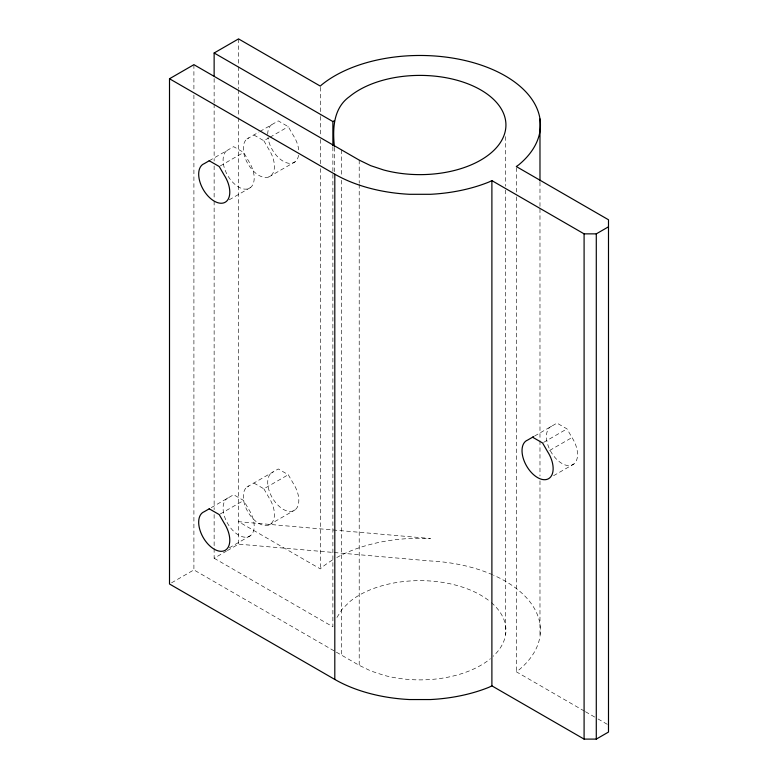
<?xml version="1.0" encoding="UTF-8"?>
<svg xmlns="http://www.w3.org/2000/svg" width="778" height="778" viewBox="0 0 778 778"><rect width="100%" height="100%" fill="white"/><g stroke="black" fill="none" stroke-linecap="round" stroke-linejoin="round"><path stroke-width="0.58" stroke-dasharray="3.89 2.92" d="M336.962 617.421L342.087 609.291L349.585 601.802A85.94 49.617 0 0 1 490.383 601.802M336.806 557.505A120.464 69.543 0 0 1 430.477 538.522L238.545 521.688L320.322 568.903L321.304 567.921A120.464 69.543 0 0 1 334.803 558.633M584.395 711.092L516.291 671.774L518.654 670.15A120.464 69.543 0 0 0 493.583 575.205M209.233 160.754L233.643 146.663L243.64 152.439L248.639 161.095A21.998 12.701 60 0 1 249.952 187.945A21.998 12.701 60 0 1 227.322 174.875A21.998 12.701 60 0 1 228.635 149.551M246.947 138.98L258.948 132.046M259.969 131.463L278.271 120.891L288.268 126.668L293.267 135.333A21.998 12.701 60 0 1 298.801 151.243M220.252 165.938L243.64 152.439M253.861 134.983L263.868 140.76L268.945 137.823M269.966 137.239L288.268 126.668M229.199 199.839L250.555 187.517M268.867 176.946L295.183 161.746M211.266 507.635L233.643 494.72L243.64 500.497L248.639 509.152A21.998 12.701 60 0 1 249.952 536.003A21.998 12.701 60 0 1 227.322 522.942A21.998 12.701 60 0 1 228.635 497.609M246.947 487.038L278.271 468.959L288.268 474.726L293.267 483.391A21.998 12.701 60 0 1 294.59 510.242A21.998 12.701 60 0 1 271.95 497.171A21.998 12.701 60 0 1 273.273 471.838M220.252 513.995L243.64 500.497M253.861 483.041L263.868 488.817L288.268 474.726M229.199 547.897L250.555 535.575M268.867 525.004L295.183 509.804M171.539 582.829L193.907 569.914L335.299 651.546M214.135 548.519L214.135 558.234L226.34 551.194M227.351 550.61L238.545 544.143L430.477 560.977A120.464 69.543 0 0 1 492.464 574.718M534.622 436.03L556.99 423.115L566.997 428.892L571.995 437.547A21.998 12.701 60 0 1 573.308 464.398A21.998 12.701 60 0 1 550.678 451.337A21.998 12.701 60 0 1 551.991 426.004M543.608 442.39L566.997 428.892M549.618 450.472L571.995 437.547M553.576 475.708L573.911 463.97M336.339 652.149L359.212 665.346L370.688 670.908L383.661 675.236A85.94 49.617 0 0 0 490.383 658.723M585.445 711.705L596.969 718.357M598.019 718.96L608.493 725.008M214.135 558.234L332.877 626.796L332.877 172.56M263.868 140.76L268.867 149.425A21.998 12.701 60 0 1 270.18 176.266A21.998 12.701 60 0 1 247.55 163.205A21.998 12.701 60 0 1 248.863 137.871M263.868 488.817L268.867 497.482A21.998 12.701 60 0 1 270.18 524.333A21.998 12.701 60 0 1 247.55 511.263A21.998 12.701 60 0 1 248.863 485.929M539.981 182.091L539.981 207.619M539.981 208.805L539.981 439.589M539.981 440.786L539.981 476.029M539.981 480.862L539.981 636.326M516.291 167.747L516.291 192.04M516.291 196.892L516.291 671.774M505.603 136.627L505.603 186.273M505.603 190.065L505.603 634.585M359.212 160.103L359.212 183.18M359.212 184.396L359.212 665.346M341.581 149.921L341.581 175.429M341.581 180.282L341.581 655.173M334.365 147.412L334.365 171.705M332.877 147.052L332.877 171.345M320.322 87.331L320.322 115.222M320.322 116.437L320.322 134.633M320.322 139.486L320.322 163.75M320.322 168.602L320.322 568.903M238.545 38.9L238.545 65.585M238.545 66.801L238.545 88.634M238.545 89.849L238.545 116.535M238.545 117.75L238.545 544.143M214.135 78.5L214.135 102.784M214.135 103.999L214.135 161.085M214.135 165.947L214.135 199.946M214.135 201.162L214.135 509.658M214.135 514.511L214.135 547.304M193.907 64.671L193.907 90.17M193.907 95.033L193.907 569.914M491.326 602.59A85.94 49.617 0 0 1 493.126 656.311M298.587 155.279A21.998 12.701 60 0 1 283.27 161.279A21.998 12.701 60 0 1 267.953 137.589M267.71 134.331A21.998 12.701 60 0 1 273.273 123.78"/><path stroke-width="1.17" d="M334.365 146.196C332.498 128.312 333.48 107.938 349.585 96.56A85.94 49.617 0 0 1 465.098 82.779A85.94 49.617 0 0 1 495.625 148.569A85.94 49.617 0 0 1 383.661 169.983L370.688 165.665L359.212 160.103L193.907 64.671L169.507 78.753L169.507 584.006L334.803 679.437A120.464 69.543 0 0 0 409.481 699.548L430.477 699.548A120.464 69.543 0 0 0 489.07 687.237L491.891 685.865L584.093 739.1L596.288 739.1L608.493 732.059L608.493 219.766L516.291 166.531L518.654 164.907A120.464 69.543 0 0 0 489.07 68.046A120.464 69.543 0 0 0 321.304 85.123L320.322 86.115L238.545 38.9L214.135 52.992L214.135 76.069M214.135 52.992L332.877 121.543L334.365 120.687M169.507 78.753L334.803 174.194A120.464 69.543 0 0 0 409.481 194.296L430.477 194.296A120.464 69.543 0 0 0 489.07 181.984L491.891 180.622L584.093 233.857L596.288 233.857L608.493 226.806M533.689 436.575L527.591 440.095A21.998 12.701 60 0 0 526.268 465.429A21.998 12.701 60 0 0 548.908 478.489A21.998 12.701 60 0 0 547.586 451.639L542.587 442.983L532.59 437.207M596.288 233.857L596.288 739.1M584.093 233.857L584.093 739.1M539.981 118.956L539.981 180.895M491.891 180.622L491.891 685.865M334.803 174.194L334.803 679.437M332.877 121.543L332.877 145.836M209.233 160.754L204.235 163.643A21.998 12.701 60 0 0 202.922 188.966A21.998 12.701 60 0 0 225.552 202.037A21.998 12.701 60 0 0 224.229 175.186L219.231 166.531L209.233 160.754M209.233 508.812L204.235 511.7A21.998 12.701 60 0 0 202.922 537.034A21.998 12.701 60 0 0 225.552 550.095A21.998 12.701 60 0 0 224.229 523.244L219.231 514.589L209.233 508.812"/></g></svg>
